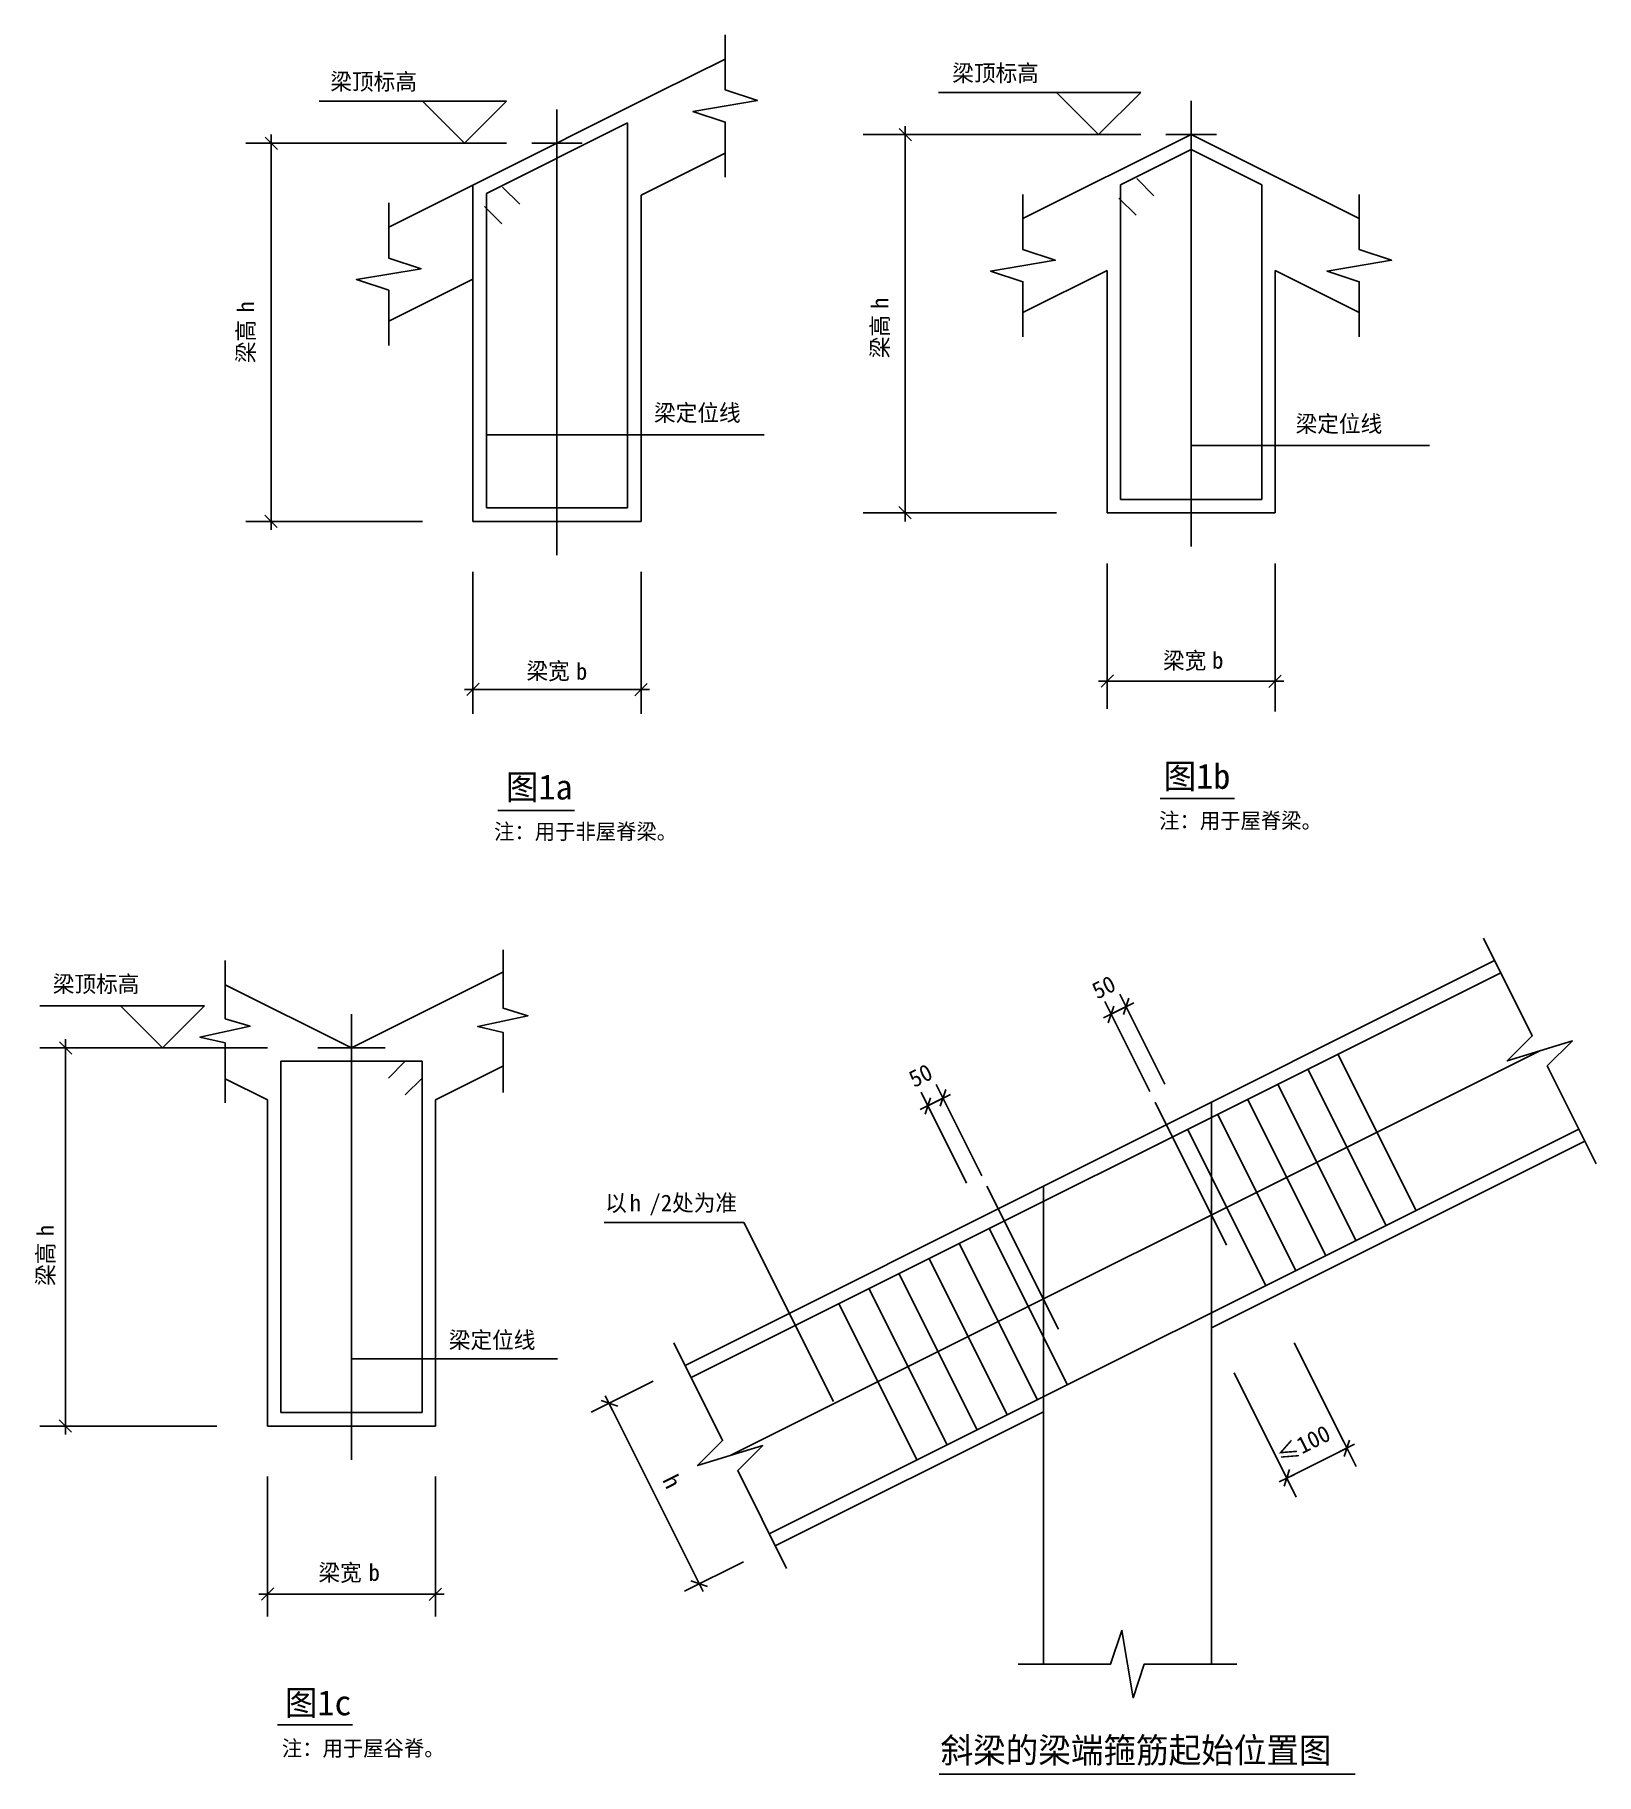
# Model space of a CAD drawing. Header units: metres. Extents: x 226 to 9510, y 1912 to 12257.
import ezdxf

# ---------------------------------------------------------------- set-up
doc = ezdxf.new("R2010")
doc.units = ezdxf.units.M
for name, color, linetype in [('BAR', 2, 'Continuous'), ('DOTE', 1, 'Continuous'), ('PUB_DIM', 3, 'Continuous'), ('PUB_TEXT', 7, 'Continuous'), ('TXT', 7, 'Continuous'), ('WALL', 7, 'Continuous')]:
    doc.layers.add(name, color=color, linetype=linetype)

# ---------------------------------------------------------------- blocks, each defined once
blk = doc.blocks.new('_DIMX')
blk.add_line((-50.74, 0), (50.78, 0))
at = {"color": 5}
blk.add_lwpolyline([(-37.95, -37.95), (35.61, 35.61)], dxfattribs=at)

msp = doc.modelspace()

# ---------------------------------------------------------------- linework, layer by layer
at = {"layer": 'BAR'}
for p, q in [((2911.07, 11313.17), (3751.07, 11733.17)), ((3751.07, 11733.17), (3751.07, 9442.61)), ((6681.52, 11363.82), (7101.52, 11573.82)), ((7521.52, 11363.82), (7101.52, 11573.82)), ((6777.73, 11401.7), (6880.1, 11299.33)), ((2911.07, 11313.17), (2911.07, 9442.61)), ((3007.29, 11351.05), (3109.65, 11248.68)), ((6671.56, 11285.59), (6773.93, 11183.22)), ((6681.52, 11363.82), (6681.52, 9493.26)), ((7521.52, 11363.82), (7521.52, 9493.26)), ((2901.12, 11234.94), (3003.48, 11132.57)), ((3751.07, 9442.61), (2911.07, 9442.61)), ((7521.52, 9493.26), (6681.52, 9493.26)), ((4128.21, 4272.06), (8941.99, 6678.95)), ((2528.98, 6152.47), (1688.98, 6152.47)), ((1688.98, 6152.47), (1688.98, 4062.47)), ((2428.98, 6152.47), (2328.98, 6052.47)), ((2528.98, 6152.47), (2428.98, 6152.47)), ((2528.98, 6052.47), (2528.98, 6152.47)), ((2528.98, 4062.47), (2528.98, 6152.47)), ((8260.47, 5175.43), (7795.37, 6105.64)), ((8439.35, 5264.88), (7974.25, 6195.08)), ((2428.98, 5952.47), (2528.98, 6052.47)), ((8081.58, 5085.99), (7616.48, 6016.19)), ((7222.93, 4567.22), (7222.93, 5908.86)), ((7902.7, 4996.55), (7437.59, 5926.75)), ((7723.81, 4907.11), (7258.71, 5837.31)), ((4593.32, 3341.86), (9407.09, 5748.75)), ((7544.93, 4817.66), (7079.82, 5747.87)), ((6222.93, 4067.22), (6222.93, 5408.86)), ((6187.16, 4138.78), (5722.05, 5068.98)), ((6366.04, 4228.22), (5900.94, 5158.42)), ((6008.27, 4049.33), (5543.17, 4979.54)), ((5829.38, 3959.89), (5364.28, 4890.1)), ((5650.5, 3870.45), (5185.4, 4800.65)), ((5471.61, 3781.01), (5006.51, 4711.21)), ((1688.98, 4062.47), (2528.98, 4062.47))]:
    msp.add_line(p, q, dxfattribs=at)
at = {"layer": 'DOTE'}
for p, q in [((3331.07, 11812.61), (3331.07, 9162.61)), ((7101.52, 11863.26), (7101.52, 9213.26)), ((3481.07, 11612.61), (3181.07, 11612.61)), ((7251.52, 11663.26), (6951.52, 11663.26)), ((2108.98, 6432.47), (2108.98, 3782.47)), ((2308.98, 6232.47), (1908.98, 6232.47)), ((4360.77, 3806.96), (9174.54, 6213.85)), ((7312.37, 5059.16), (6887.52, 5908.86)), ((6312.37, 4559.16), (5887.52, 5408.86))]:
    msp.add_line(p, q, dxfattribs=at)
at = {"layer": 'PUB_DIM'}
for p, q in [((5599.15, 11913.26), (6551.52, 11913.26)), ((6801.52, 11913.26), (6301.52, 11913.26)), ((6301.52, 11913.26), (6551.52, 11663.26)), ((6551.52, 11663.26), (6801.52, 11913.26)), ((1918.05, 11862.61), (2781.07, 11862.61)), ((3031.07, 11862.61), (2531.07, 11862.61)), ((2531.07, 11862.61), (2781.07, 11612.61)), ((2781.07, 11612.61), (3031.07, 11862.61)), ((3031.07, 11612.61), (1481, 11612.61)), ((1631.07, 9363.61), (1631.07, 11611.61)), ((6801.52, 11663.26), (5151.52, 11663.26)), ((5401.52, 9414.26), (5401.52, 11662.26)), ((2531.07, 9362.61), (1481, 9362.61)), ((6301.52, 9413.26), (5151.52, 9413.26)), ((6601.52, 9113.26), (6601.52, 8247.48)), ((7601.52, 9113.26), (7601.52, 8233.04)), ((2831.07, 9062.61), (2831.07, 8217.43)), ((3831.07, 9062.61), (3831.07, 8217.43)), ((6602.52, 8413.26), (7600.52, 8413.26)), ((2831.07, 8362.61), (3830.07, 8362.61)), ((6945.66, 6016.19), (6678, 6551.52)), ((256.31, 6482.47), (985.7, 6482.47)), ((1235.7, 6482.47), (735.7, 6482.47)), ((735.7, 6482.47), (985.7, 6232.47)), ((985.7, 6232.47), (1235.7, 6482.47)), ((6856.22, 5971.47), (6588.56, 6506.78)), ((6624.77, 6432.14), (6623.87, 6431.69)), ((6625.66, 6432.59), (6715.1, 6477.31)), ((6716, 6477.75), (6716.89, 6478.2)), ((1608.98, 6232.47), (256.31, 6232.47)), ((408.98, 3983.47), (408.98, 6231.47)), ((5856.22, 5471.47), (5585.07, 6013.76)), ((5766.77, 5426.75), (5495.78, 5968.74)), ((5536.22, 5887.86), (5625.66, 5932.59)), ((5626.56, 5933.03), (5627.45, 5933.48)), ((5535.32, 5887.42), (5534.43, 5886.97)), ((4442.83, 5193.38), (3612.3, 5193.38)), ((4975.43, 4128.19), (4442.83, 5193.38)), ((7714.87, 4477.78), (8009.53, 3888.46)), ((3903.79, 4249.17), (3534.15, 4064.35)), ((7357.1, 4298.89), (7726.92, 3559.25)), ((4177.32, 3045.41), (3641.55, 4116.94)), ((1308.98, 3982.47), (256.53, 3982.47)), ((7671.04, 3673.24), (8027.02, 3851.23)), ((8009.53, 3888.46), (8082.9, 3741.71)), ((1608.98, 3682.47), (1608.98, 2849.34)), ((2608.98, 3682.47), (2608.98, 2849.34)), ((4440.85, 3176.06), (4090.18, 3000.72)), ((1609.98, 2982.47), (2607.98, 2982.47))]:
    msp.add_line(p, q, dxfattribs=at)
for points in [[(4331.07, 12256.71), (4331.07, 11929.1), (4523.07, 11865.1), (4139.07, 11801.1), (4331.07, 11737.1), (4331.07, 11409.5)], [(6101.52, 11307.36), (6101.52, 10979.75), (6293.52, 10915.75), (5909.52, 10851.75), (6101.52, 10787.75), (6101.52, 10460.15)], [(8101.52, 11307.36), (8101.52, 10979.75), (8293.52, 10915.75), (7909.52, 10851.75), (8101.52, 10787.75), (8101.52, 10460.15)], [(2331.07, 11256.71), (2331.07, 10929.1), (2523.07, 10865.1), (2139.07, 10801.1), (2331.07, 10737.1), (2331.07, 10409.5)], [(2911.07, 9877.45), (3121.43, 9877.45), (4563.67, 9877.45)], [(7101.52, 9813.26), (7351.52, 9813.26), (8517.99, 9813.26)], [(9509.95, 5543.03), (9219.26, 6124.41), (9368.33, 6273.48), (8980.75, 6154.22), (9129.82, 6303.29), (8839.13, 6884.67)], [(1358.98, 6751.57), (1358.98, 6405.11), (1505.9, 6359.96), (1208.06, 6295.96), (1358.98, 6261.18), (1358.98, 5904.35)], [(3011.04, 6814.2), (3011.04, 6467.74), (3157.97, 6422.59), (2860.12, 6358.59), (3011.04, 6323.81), (3011.04, 5966.99)], [(4696.18, 3136.14), (4405.49, 3717.52), (4554.56, 3866.59), (4166.97, 3747.33), (4316.04, 3896.4), (4025.36, 4477.78)], [(2108.98, 4382.47), (2358.98, 4382.47), (3333.32, 4382.47)], [(7372.93, 2567.22), (6822.93, 2567.22), (6756.27, 2367.22), (6689.6, 2767.22), (6622.93, 2567.22), (6072.93, 2567.22)]]:
    msp.add_lwpolyline(points, dxfattribs=at)
at = {"layer": 'PUB_TEXT'}
for p, q in [((6917.06, 7714.33), (7358.51, 7714.33)), ((2979.17, 7643.19), (3435.87, 7643.19)), ((1668.79, 2205.7), (2114.94, 2205.7)), ((5603.28, 1912.17), (8075.98, 1912.17))]:
    msp.add_line(p, q, dxfattribs=at)
at = {"layer": 'WALL'}
for p, q in [((3931.07, 11912.61), (4331.07, 12112.61)), ((2831.07, 11362.61), (3931.07, 11912.61)), ((6101.52, 11163.26), (7101.52, 11663.26)), ((8101.52, 11163.26), (7101.52, 11663.26)), ((3831.07, 11303.59), (4331.07, 11553.59)), ((2331.07, 11112.61), (2831.07, 11362.61)), ((2831.07, 11362.61), (2831.07, 9362.61)), ((3831.07, 11303.59), (3831.07, 9362.61)), ((2331.07, 10553.59), (2831.07, 10803.59)), ((6101.52, 10604.25), (6601.52, 10854.25)), ((6601.52, 10854.25), (6601.52, 9413.26)), ((7601.52, 10854.25), (7601.52, 9413.26)), ((8101.52, 10604.25), (7601.52, 10854.25)), ((3831.07, 9362.61), (2831.07, 9362.61)), ((7601.52, 9413.26), (6601.52, 9413.26)), ((4092.44, 4343.62), (8906.21, 6750.5)), ((3008.98, 6682.47), (2108.98, 6232.47)), ((1358.98, 6607.47), (2108.98, 6232.47)), ((3008.98, 6123.45), (2608.98, 5923.45)), ((1358.98, 6048.45), (1608.98, 5923.45)), ((1608.98, 5923.45), (1608.98, 3982.47)), ((2608.98, 5923.45), (2608.98, 3982.47)), ((7222.93, 4567.22), (9442.87, 5677.19)), ((7222.93, 4567.22), (7222.93, 2567.22)), ((4629.09, 3270.3), (6222.93, 4067.22)), ((6222.93, 4067.22), (6222.93, 2567.22)), ((2608.98, 3982.47), (1608.98, 3982.47))]:
    msp.add_line(p, q, dxfattribs=at)

# ---------------------------------------------------------------- block references
at = {"layer": 'PUB_DIM'}
for p, rotation in [((5401.52, 11663.26), 90), ((1631.07, 11612.61), 90), ((5401.52, 9413.26), 270), ((1631.07, 9362.61), 270), ((2831.07, 8362.61), 180), ((6601.52, 8413.26), 180), ((6715.1, 6477.31), 206.57), ((6625.66, 6432.59), 26.57), ((408.98, 6232.47), 90), ((5536.22, 5887.86), 26.57), ((5625.66, 5932.59), 206.57), ((3641.11, 4117.83), 116.57), ((408.98, 3982.47), 270), ((8027.92, 3851.68), 26.57), ((7670.15, 3672.8), 206.57), ((4177.76, 3044.52), 296.57), ((1608.98, 2982.47), 180)]:
    msp.add_blockref('_DIMX', p, dxfattribs=dict(at, rotation=rotation))
for p in [(3831.07, 8362.61), (7601.52, 8413.26), (2608.98, 2982.47)]:
    msp.add_blockref('_DIMX', p, dxfattribs=at)

# ---------------------------------------------------------------- texts
for s, rotation, p in [('50', 26.57, (6543.51, 6518.55)), ('50', 26.57, (5454.43, 5993.51)), ('≤100', 26.57, (7639.78, 3754.17)), ('h', 296.57, (3955.2, 3661.75))]:
    msp.add_text(s, height=99, rotation=rotation).set_placement(p)
at = {"layer": 'PUB_TEXT'}
for s, p in [('图1a', (3027.35, 7709.14)), ('图1b', (6938.45, 7772.82)), ('图1c', (1712.86, 2262.86)), ('斜梁的梁端箍筋起始位置图', (5611.52, 1979.9))]:
    msp.add_text(s, height=149, dxfattribs=at).set_placement(p)
at = {"layer": 'TXT'}
for s, height, p in [('梁顶标高', 99, (1983.39, 11928.72)), ('梁顶标高', 99, (5681.27, 11979.48)), ('梁定位线', 99, (3908.28, 9958.93)), ('梁定位线', 99, (7722.78, 9893.78)), ('梁宽', 99, (6934.49, 8485.6)), ('b', 99, (7226.34, 8487.17)), ('梁宽', 99, (3149.52, 8423.74)), ('b', 99, (3443.88, 8421.21)), ('注：用于非屋脊梁。', 93, (2957.12, 7471.88)), ('注：用于屋脊梁。', 93, (6911.67, 7536.91)), ('梁顶标高', 99, (333.47, 6562.19)), ('以  /2处为准', 99, (3617.43, 5260.34)), ('h', 99, (3762.73, 5260.18)), ('梁定位线', 99, (2688.11, 4444.82)), ('梁宽', 99, (1912.73, 3061.59)), ('b', 99, (2210.91, 3062.21)), ('注：用于屋谷脊。', 93, (1695.59, 2020.03))]:
    msp.add_text(s, height=height, dxfattribs=at).set_placement(p)
for s, p in [('h', (1529.66, 10604.27)), ('h', (5300.24, 10626.21)), ('梁高', (1530.23, 10304.09)), ('梁高', (5300.68, 10333.04)), ('h', (338.27, 5111.17)), ('梁高', (340.18, 4816.1))]:
    msp.add_text(s, height=99, rotation=90, dxfattribs=at).set_placement(p)

doc.saveas('drawing.dxf')
